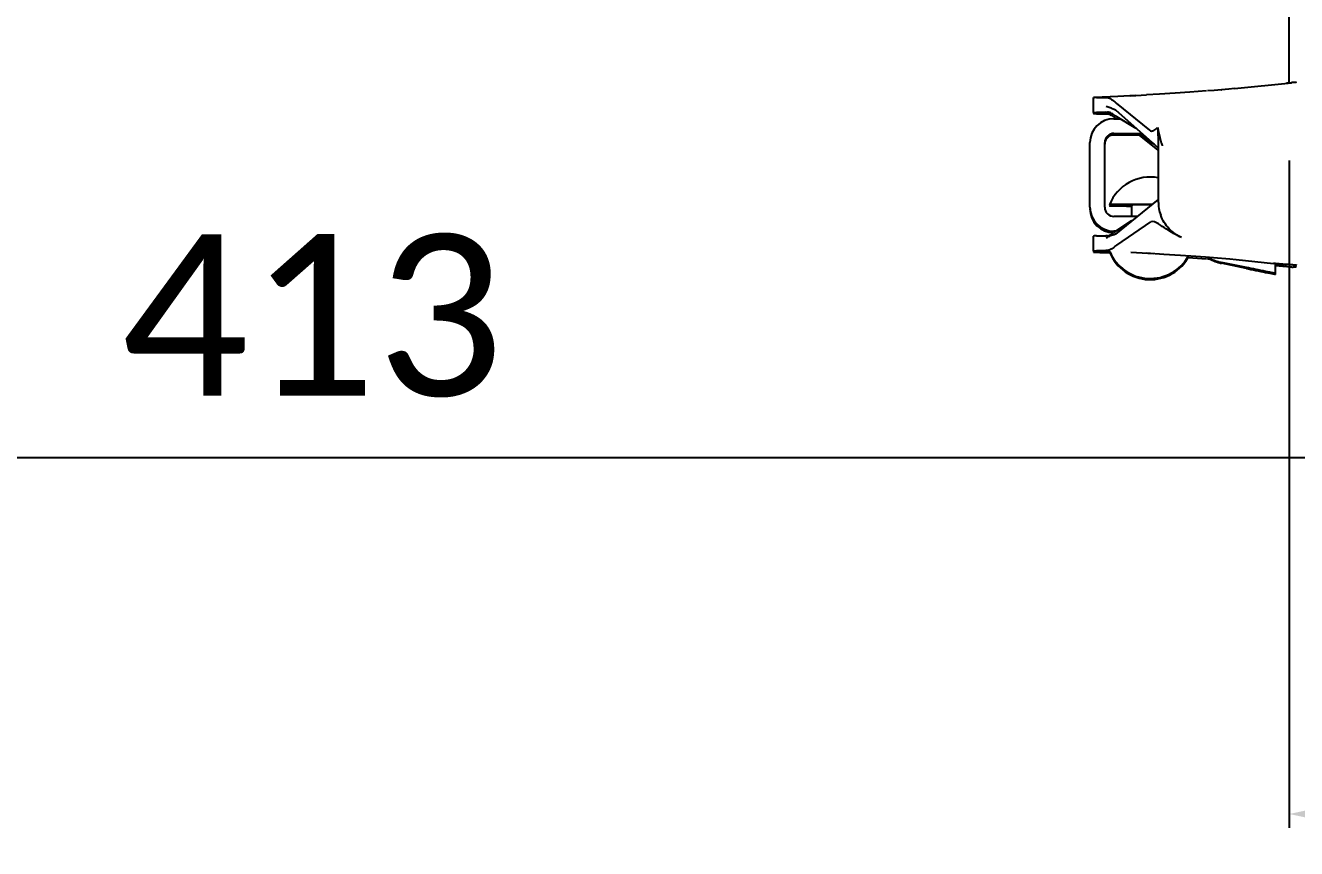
# Model space of a CAD drawing. Header units: millimetres. Extents: x 233 to 4124, y -943 to 2529.
# Drawn here: x 3231.2 to 3369, y 231.1 to 320.3 of the extents above; entities that cross this region are included whole.
import ezdxf

# ---------------------------------------------------------------- set-up
doc = ezdxf.new("R2010")
doc.units = ezdxf.units.MM
doc.header["$LTSCALE"] = 115.5
doc.header["$PDMODE"] = 3
doc.header["$PDSIZE"] = 8
doc.layers.get('0').update_dxf_attribs({"linetype": 'CONTINUOUS'})
doc.layers.get('Defpoints').update_dxf_attribs({"linetype": 'CONTINUOUS'})
doc.styles.get("Standard").update_dxf_attribs({"font": 'calibri.ttf'})
doc.dimstyles.new('DIMSTYLE_1', dxfattribs={"dimtxt": 17.5, "dimasz": 17.5, "dimexe": 1.5, "dimexo": 1, "dimgap": 0.875, "dimtad": 1, "dimdec": 0, "dimdsep": 46, "dimtxsty": 'Standard', "dimblk": '_FILLED', "dimblk1": '_FILLED', "dimblk2": '_FILLED', "dimcen": 0.09, "dimazin": 2, "dimtp": 0.01, "dimtm": 0.01, "dimtfac": 1, "dimtdec": 0, "dimtofl": 0, "dimtmove": 0, "dimatfit": 3, "dimldrblk": '_FILLED', "dimfxl": 1, "dimtolj": 1, "dimarcsym": 0})
doc.dimstyles.new('DIMSTYLE_3', dxfattribs={"dimtxt": 17.5, "dimasz": 17.5, "dimexe": 1.5, "dimexo": 1, "dimgap": 0.875, "dimtad": 1, "dimdsep": 46, "dimtxsty": 'Standard', "dimblk": '_FILLED', "dimblk1": '_FILLED', "dimblk2": '_FILLED', "dimcen": 0.09, "dimazin": 2, "dimtp": 0.01, "dimtm": 0.01, "dimtfac": 1, "dimtofl": 0, "dimtmove": 0, "dimatfit": 3, "dimldrblk": '_FILLED', "dimfxl": 1, "dimtolj": 1, "dimarcsym": 0})

# ---------------------------------------------------------------- blocks, each defined once
blk = doc.blocks.new('_FILLED')
at = {"color": 0, "linetype": 'ByBlock'}
blk.add_solid([(0, 0), (-1, 0.2143), (-1, -0.2143)], dxfattribs=at)
blk = doc.blocks.new('*D182')
at = {"color": 0, "linetype": 'Continuous', "lineweight": -2}
for p, q in [((3368.21, 305.69), (3368.21, 233.33)), ((3570.21, 305.69), (3570.21, 233.33)), ((3385.71, 234.83), (3552.71, 234.83))]:
    blk.add_line(p, q, dxfattribs=at)
at = {"layer": 'Defpoints', "color": 0}
for p in [(3368.21, 306.69), (3570.21, 306.69), (3570.21, 234.83)]:
    blk.add_point(p, dxfattribs=at)
at = {"color": 0, "linetype": 'ByBlock', "lineweight": -2, "xscale": 17.5, "yscale": 17.5, "zscale": 17.5, "rotation": 180}
blk.add_blockref('_FILLED', (3368.21, 234.83), dxfattribs=at)
at = {"color": 0, "linetype": 'ByBlock', "lineweight": -2, "xscale": 17.5, "yscale": 17.5, "zscale": 17.5}
blk.add_blockref('_FILLED', (3570.21, 234.83), dxfattribs=at)
at = {"color": 0, "insert": (3480.87, 259.04), "char_height": 17.5, "attachment_point": 2, "line_spacing_factor": 0.9}
blk.add_mtext('\\A1;%%c200', dxfattribs=at)
blk = doc.blocks.new('*D183')
at = {"color": 0, "linetype": 'Continuous', "lineweight": -2}
for p, q in [((3056.71, 426.17), (3056.71, 271.97)), ((3469.21, 296.08), (3469.21, 271.97)), ((3074.21, 273.47), (3451.71, 273.47))]:
    blk.add_line(p, q, dxfattribs=at)
at = {"layer": 'Defpoints', "color": 0}
for p in [(3056.71, 427.17), (3469.21, 297.08), (3469.21, 273.47)]:
    blk.add_point(p, dxfattribs=at)
at = {"color": 0, "linetype": 'ByBlock', "lineweight": -2, "xscale": 17.5, "yscale": 17.5, "zscale": 17.5, "rotation": 180}
blk.add_blockref('_FILLED', (3056.71, 273.47), dxfattribs=at)
at = {"color": 0, "linetype": 'ByBlock', "lineweight": -2, "xscale": 17.5, "yscale": 17.5, "zscale": 17.5}
blk.add_blockref('_FILLED', (3469.21, 273.47), dxfattribs=at)
at = {"color": 0, "insert": (3262.33, 297.68), "char_height": 17.5, "attachment_point": 2, "line_spacing_factor": 0.9}
blk.add_mtext('\\A1;413', dxfattribs=at)

msp = doc.modelspace()

# ---------------------------------------------------------------- linework, layer by layer
at = {"linetype": 'Continuous'}
for p, q in [((3368.20762, 314.09925), (3368.20762, 324.68534)), ((3351.56973, 312.7247), (3352.72637, 312.80031)), ((3362.24951, 313.49261), (3368.44707, 314.12703)), ((3368.18073, 314.1017), (3367.91955, 314.07303)), ((3368.18111, 314.09925), (3368.44707, 314.12703)), ((3346.99282, 312.5123), (3347.08004, 312.51743)), ((3346.99282, 310.91228), (3346.99282, 312.51226)), ((3347.30452, 312.51097), (3348.33331, 312.5265)), ((3349.42606, 311.92316), (3353.06681, 308.96399)), ((3350.96133, 312.68552), (3351.56963, 312.72469)), ((3346.98172, 310.91231), (3346.98172, 310.78075)), ((3347.26001, 310.80687), (3347.27357, 310.80744)), ((3347.29343, 310.7602), (3348.32774, 310.74459)), ((3348.28424, 310.92578), (3347.30452, 310.91099)), ((3348.5021, 310.82485), (3348.52716, 310.82487)), ((3349.19928, 310.22412), (3349.86936, 310.22412)), ((3349.33768, 310.29633), (3349.44531, 310.22412)), ((3349.3553, 311.17245), (3354.0088, 307.06213)), ((3349.47431, 310.45863), (3351.57575, 309.21119)), ((3346.59928, 300.62425), (3346.59928, 307.62416)), ((3348.19928, 300.62425), (3348.19928, 307.62416)), ((3349.19928, 308.62414), (3352.24037, 308.62414)), ((3352.44098, 308.44695), (3349.19928, 308.44695)), ((3354.0088, 306.80899), (3351.97938, 308.44695)), ((3352.09434, 308.44695), (3353.53589, 307.47985)), ((3354.0088, 307.27039), (3354.0088, 301.25395)), ((3348.72095, 300.89661), (3348.72074, 300.89644)), ((3354.0088, 301.46221), (3349.3553, 297.70634)), ((3351.12073, 299.62426), (3351.12073, 300.8964)), ((3351.73159, 299.62426), (3349.19928, 299.62426)), ((3349.33768, 297.97487), (3351.1516, 299.19178)), ((3349.49909, 296.49444), (3353.20733, 299.03303)), ((3349.41133, 298.02428), (3349.19928, 298.02428)), ((3346.98172, 295.89047), (3346.98172, 297.49045)), ((3347.29343, 297.511), (3348.32774, 297.5266)), ((3346.99282, 295.89047), (3346.99282, 295.75894)), ((3346.99282, 295.7589), (3347.08004, 295.75377)), ((3348.31179, 295.92638), (3347.29343, 295.91102)), ((3347.67605, 295.73139), (3348.7594, 295.69011)), ((3347.68067, 295.85262), (3348.16948, 295.84308)), ((3348.16948, 295.84308), (3348.75426, 295.82355)), ((3348.7168, 295.75694), (3348.75628, 295.7574)), ((3348.75628, 295.7574), (3348.78133, 295.75769)), ((3351.02543, 295.74772), (3353.47388, 295.61207)), ((3352.69145, 295.66328), (3354.61957, 295.53668)), ((3354.61957, 295.53668), (3356.41211, 295.41774)), ((3356.41211, 295.41774), (3358.07736, 295.30615)), ((3357.22971, 295.1715), (3359.24467, 295.03515)), ((3358.07736, 295.30615), (3359.13625, 295.2346)), ((3359.3278, 295.02941), (3359.59607, 295.00989)), ((3362.43387, 294.94997), (3366.48955, 294.52987)), ((3363.55915, 294.08467), (3360.85649, 294.63165)), ((3363.55915, 293.97919), (3360.85649, 294.54559)), ((3366.71649, 293.33711), (3366.71649, 294.50821)), ((3366.71649, 294.32132), (3367.91955, 294.19817)), ((3368.18111, 294.17195), (3368.44707, 294.14417))]:
    msp.add_line(p, q, dxfattribs=at)
for points in [[(3359.24467, 313.23605), (3357.42849, 313.11304), (3355.85051, 313.00717), (3354.13962, 312.89345), (3352.72593, 312.80032)], [(3362.24951, 313.49261), (3361.66694, 313.4348), (3360.04659, 313.29408), (3359.3278, 313.24179)], [(3351.56973, 312.7247), (3349.60812, 312.61343), (3347.08005, 312.5171)], [(3359.13625, 295.2346), (3360.00075, 295.17158), (3361.77442, 295.01612), (3362.43387, 294.94997)]]:
    msp.add_lwpolyline(points, dxfattribs=at)
for centre, radius, start, end in [((3360.70213, 314.66229), 1.32895, 277.4328521, 277.8042024), ((3369.107, 299.99656), 14.14587, 92.0029455, 92.6739483), ((3348.14756, 324.71712), 12.19204, 270.872951, 271.2260829), ((3351.60616, 314.60939), 3.45959, 228.1127456, 230.9375143), ((3349.19927, 307.62413), 2.59999, 89.999869, 179.9993967), ((3347.55116, 303.81682), 6.99611, 92.3851422, 93.2057298), ((3348.37406, 269.90732), 40.91709, 90.1656708, 90.9709889), ((3348.56395, 236.71615), 74.10873, 90.0478163, 90.238281), ((3348.04576, 326.4165), 15.49256, 270.8819857, 271.6974907), ((3348.44553, 318.58597), 7.84226, 269.139408, 269.5104762), ((3348.46503, 321.19044), 10.4468, 269.5255611, 270.149453), ((3348.57915, 209.19203), 101.63285, 89.8469008, 90.0293085), ((3351.17316, 318.84333), 7.83023, 253.7716951, 255.4891212), ((3346.72417, 307.18464), 4.05251, 52.8364437, 53.6940258), ((3351.24341, 313.14865), 3.43027, 232.858523, 233.9779683), ((3351.34074, 313.28336), 3.59647, 233.9860823, 236.1549052), ((3351.40815, 313.72217), 3.79346, 235.1039771, 239.3507956), ((3349.19928, 307.62414), 1.00001, 90.0003231, 179.9989426), ((3349.20228, 307.44655), 1.003, 169.8996258, 179.9764894), ((3349.19928, 307.44697), 0.99997, 89.9999026, 169.8933555), ((3363.11983, 310.52643), 9.26403, 198.4368805, 200.5131759), ((3353.12073, 299.16975), 4.72667, 79.1750063, 158.5734658), ((3349.19927, 300.62427), 2.59999, 180.0006033, 270.000131), ((3349.19927, 300.44708), 2.59999, 180.0005854, 269.1981463), ((3349.19928, 300.62426), 1.00001, 180.0010574, 269.9996769), ((3353.12073, 299.04751), 4.72667, 156.906261, 158.5734658), ((3351.14071, 290.63476), 7.25329, 105.30983, 107.5965747), ((3351.30876, 295.03392), 3.54038, 123.8306663, 127.1184783), ((3348.46304, 288.05376), 9.47381, 89.8231386, 90.8182704), ((3350.80299, 291.70079), 6.13505, 107.5998742, 109.9117847), ((3347.32605, 305.31857), 9.56754, 268.5275199, 269.2284615), ((3347.43507, 398.55187), 102.80291, 270.2027681, 270.7143723), ((3348.43188, 287.60035), 8.3269, 89.9223315, 90.8263308), ((3353.12073, 297.6231), 4.72667, 202.4495169, 331.3442094), ((3353.12073, 297.50086), 4.72667, 202.6073096, 332.9035478), ((3361.79517, 299.07157), 4.6204, 236.3169256, 236.7239231), ((3361.81532, 299.10626), 4.66045, 236.7508449, 253.4906018), ((3361.74893, 299.06689), 4.52393, 238.3674792, 253.8547503), ((3369.107, 308.27464), 14.14587, 267.3260517, 267.9970545), ((3368.47787, 290.2358), 3.90394, 86.1071016, 88.0222905), ((3368.50906, 290.69124), 3.44743, 83.9810693, 86.11051), ((3368.55208, 291.09824), 3.03816, 81.6126682, 83.9829893)]:
    msp.add_arc(centre, radius, start, end, dxfattribs=at)
for centre, major_axis, ratio, start_param, end_param in [((3361.78451, 299.14034), (3.2614, 3.25563), 0.99641421, -2.638567736, -2.556651548), ((3361.78451, 299.04761), (3.2614, -3.25563), 0.99641421, -1.073135205, -0.991219017), ((3364.71649, 293.83803), (2, -0.41196), 0.004856706, 0.001000396, 2.188890871), ((3364.71649, 293.74907), (2, -0.41196), 0.004856706, -2.186890079, 0.001000396)]:
    msp.add_ellipse(centre, major_axis=major_axis, ratio=ratio, start_param=start_param, end_param=end_param, dxfattribs=at)
for points in [[(3368.99524, 314.16729), (3368.86858, 314.14856), (3368.74055, 314.13825), (3368.61259, 314.13379)], [(3348.49228, 310.74367), (3348.5551, 310.74381), (3348.61805, 310.72862), (3348.67727, 310.70768)], [(3348.67727, 310.70768), (3348.75626, 310.67974), (3348.83138, 310.64075), (3348.9034, 310.59795)], [(3348.9034, 310.59795), (3348.97937, 310.55281), (3349.05244, 310.50274), (3349.12366, 310.45043)], [(3349.21119, 311.26288), (3349.26608, 311.24863), (3349.31279, 311.20999), (3349.3553, 311.17245)], [(3354.0088, 301.25395), (3354.00725, 300.74776), (3354.09686, 300.23459), (3354.26501, 299.75714)], [(3349.3553, 297.70634), (3349.32468, 297.68163), (3349.29243, 297.65775), (3349.25646, 297.6418)], [(3348.3516, 297.31535), (3348.40475, 297.34277), (3348.4592, 297.36771), (3348.51425, 297.39109)], [(3348.51425, 297.39109), (3348.57991, 297.419), (3348.64651, 297.4447), (3348.71356, 297.46907)], [(3349.30518, 296.35188), (3349.36822, 296.40149), (3349.43278, 296.44926), (3349.49907, 296.49443)], [(3367.8702, 294.21473), (3367.97347, 294.19809), (3368.07701, 294.18294), (3368.18084, 294.17028)], [(3368.60596, 294.38344), (3368.74515, 294.3818), (3368.88461, 294.37348), (3369.02258, 294.35509)]]:
    msp.add_open_spline(points, degree=3, dxfattribs=at)
for points, knots in [([(3347.02772, 312.50989), (3347.01899, 312.51008), (3347.01155, 312.51344), (3346.99282, 312.50935), (3346.99282, 312.5123)], [0, 0, 0, 0, 0.747634051, 1, 1, 1, 1]), ([(3347.30452, 312.51097), (3347.27297, 312.5105), (3347.18071, 312.50962), (3347.08842, 312.50854), (3347.02772, 312.50989)], [0, 0, 0, 0, 0.341943775, 1, 1, 1, 1]), ([(3348.98488, 311.32509), (3348.92084, 311.34378), (3348.70638, 311.40955), (3348.49404, 311.48504), (3348.35154, 311.55262)], [0, 0, 0, 0, 0.297271064, 1, 1, 1, 1]), ([(3348.40844, 312.52787), (3348.54882, 312.53086), (3348.87814, 312.37581), (3349.14626, 312.16961), (3349.29636, 312.0337)], [0, 0, 0, 0, 0.409484732, 1, 1, 1, 1]), ([(3346.98172, 310.78078), (3346.98172, 310.78492), (3347.00398, 310.78704), (3347.05292, 310.79779), (3347.11539, 310.79946), (3347.15993, 310.80198)], [0, 0, 0, 0, 0.068893255, 0.257423444, 1, 1, 1, 1]), ([(3347.01663, 310.77187), (3347.00785, 310.77288), (3346.99895, 310.77501), (3346.98172, 310.77749), (3346.98172, 310.78078)], [0, 0, 0, 0, 0.728596552, 1, 1, 1, 1]), ([(3346.99282, 310.91231), (3346.99282, 310.90573), (3347.03471, 310.91708), (3347.07828, 310.90455), (3347.18441, 310.91187), (3347.25929, 310.91031), (3347.30452, 310.91099)], [0, 0, 0, 0, 0.063306468, 0.251877579, 0.564815428, 1, 1, 1, 1]), ([(3347.12094, 310.76498), (3347.11009, 310.76545), (3347.07529, 310.76711), (3347.04046, 310.76912), (3347.01663, 310.77187)], [0, 0, 0, 0, 0.311546877, 1, 1, 1, 1]), ([(3347.29343, 310.7602), (3347.27696, 310.76045), (3347.21945, 310.7615), (3347.16195, 310.76322), (3347.12094, 310.76498)], [0, 0, 0, 0, 0.286338281, 1, 1, 1, 1]), ([(3347.27357, 310.80744), (3347.30223, 310.80861), (3347.43789, 310.81358), (3347.57362, 310.81666), (3347.68067, 310.81853)], [0, 0, 0, 0, 0.211250066, 1, 1, 1, 1]), ([(3349.23794, 310.61076), (3349.11071, 310.69967), (3348.88486, 310.84385), (3348.61886, 310.93398), (3348.50469, 310.93074)], [0, 0, 0, 0, 0.576084125, 1, 1, 1, 1]), ([(3353.06682, 308.96398), (3353.12503, 308.91685), (3353.28559, 308.8568), (3353.51644, 308.95654), (3353.72502, 309.09641), (3353.86243, 309.20443), (3353.9318, 309.25934)], [0, 0, 0, 0, 0.228173868, 0.469537389, 0.730449264, 1, 1, 1, 1]), ([(3353.9318, 309.25934), (3353.95525, 308.76472), (3353.99526, 308.10225), (3354.00816, 307.43874), (3354.0088, 307.27039)], [0, 0, 0, 0, 0.746283342, 1, 1, 1, 1]), ([(3353.9318, 309.25934), (3353.96032, 309.1049), (3354.06331, 308.54418), (3354.20044, 307.98855), (3354.3313, 307.59659)], [0, 0, 0, 0, 0.275394008, 1, 1, 1, 1]), ([(3350.87073, 308.5963), (3350.87073, 308.59835), (3350.88367, 308.59533), (3350.89722, 308.5995), (3350.93002, 308.5983), (3350.97089, 308.59994), (3351.02495, 308.60038), (3351.11857, 308.60163), (3351.26232, 308.60276), (3351.4639, 308.60407), (3351.7013, 308.60518), (3351.96931, 308.60613), (3352.15763, 308.60661), (3352.25596, 308.60681)], [0, 0, 0, 0, 0.004436931, 0.017589519, 0.039407151, 0.069800567, 0.108584665, 0.155546237, 0.27299987, 0.419597544, 0.592188778, 0.787064516, 1, 1, 1, 1]), ([(3352.27953, 308.58573), (3352.17973, 308.58594), (3351.9885, 308.58641), (3351.7162, 308.58735), (3351.4748, 308.58847), (3351.26958, 308.58975), (3351.12338, 308.59101), (3351.02775, 308.59206), (3350.97323, 308.59294), (3350.93009, 308.59347), (3350.90261, 308.5947), (3350.88522, 308.5946), (3350.8786, 308.59627), (3350.87073, 308.59421), (3350.87073, 308.5963)], [0, 0, 0, 0, 0.212501964, 0.4072045, 0.579806058, 0.726525185, 0.844145356, 0.891190001, 0.930049264, 0.960506271, 0.982371539, 0.990052174, 0.995553714, 1, 1, 1, 1]), ([(3350.87073, 308.47479), (3350.87073, 308.47538), (3350.87428, 308.47499), (3350.87816, 308.47603), (3350.8873, 308.47607), (3350.90485, 308.47693), (3350.93591, 308.47749), (3350.98248, 308.4784), (3351.04211, 308.47917), (3351.11418, 308.47997), (3351.19834, 308.48073), (3351.33316, 308.48176), (3351.52747, 308.4829), (3351.78817, 308.48403), (3352.08089, 308.48494), (3352.28602, 308.48538), (3352.39278, 308.48557)], [0, 0, 0, 0, 0.001152263, 0.00450403, 0.010065085, 0.017828589, 0.039927372, 0.070692112, 0.109913197, 0.157362284, 0.212770093, 0.275779404, 0.423081737, 0.595728729, 0.78959011, 1, 1, 1, 1]), ([(3352.41732, 308.46397), (3352.30908, 308.46415), (3352.10099, 308.46459), (3351.80388, 308.4655), (3351.539, 308.46663), (3351.34144, 308.46777), (3351.20429, 308.4688), (3351.11863, 308.46957), (3351.04526, 308.47037), (3350.98454, 308.47115), (3350.93711, 308.47207), (3350.90548, 308.47263), (3350.88761, 308.47351), (3350.8783, 308.47354), (3350.87435, 308.4746), (3350.87073, 308.4742), (3350.87073, 308.47479)], [0, 0, 0, 0, 0.209941243, 0.403613285, 0.576270755, 0.723704053, 0.786801124, 0.842301704, 0.889841476, 0.929144481, 0.959978419, 0.982129292, 0.98991136, 0.995485788, 0.998845552, 1, 1, 1, 1]), ([(3348.72074, 300.89644), (3348.72045, 300.89569), (3348.72621, 300.89573), (3348.73129, 300.89451), (3348.74539, 300.89413), (3348.76262, 300.89325), (3348.78588, 300.89257), (3348.82666, 300.89147), (3348.89049, 300.89022), (3348.98189, 300.88878), (3349.0929, 300.88739), (3349.22294, 300.88602), (3349.37143, 300.8847), (3349.53763, 300.88344), (3349.79235, 300.88176), (3350.14849, 300.87988), (3350.61628, 300.878), (3350.94599, 300.87701), (3351.11878, 300.87656)], [0, 0, 0, 0, 0.001010096, 0.004151987, 0.009450316, 0.016904673, 0.026508791, 0.038249437, 0.068083278, 0.106272166, 0.152630213, 0.206944071, 0.268952001, 0.338366073, 0.414853237, 0.58757778, 0.783862684, 1, 1, 1, 1]), ([(3348.72074, 300.7742), (3348.72045, 300.77345), (3348.7262, 300.77348), (3348.73128, 300.77226), (3348.74538, 300.77189), (3348.76259, 300.77101), (3348.78582, 300.77033), (3348.82655, 300.76923), (3348.89031, 300.76797), (3348.98161, 300.76654), (3349.09249, 300.76515), (3349.22239, 300.76378), (3349.3707, 300.76247), (3349.53673, 300.7612), (3349.79116, 300.75952), (3350.14693, 300.75764), (3350.61424, 300.75576), (3350.94362, 300.75477), (3351.11624, 300.75432)], [0, 0, 0, 0, 0.001010106, 0.004152856, 0.009454455, 0.016910199, 0.026511978, 0.038250973, 0.068085748, 0.106268882, 0.152626225, 0.206933467, 0.268939874, 0.338347401, 0.414833338, 0.587554195, 0.783844081, 1, 1, 1, 1]), ([(3348.82047, 300.77887), (3348.80608, 300.77853), (3348.78599, 300.77803), (3348.76127, 300.77718), (3348.74719, 300.77664), (3348.73638, 300.77598), (3348.72812, 300.77566), (3348.72389, 300.77473), (3348.72097, 300.77477), (3348.72074, 300.7742)], [0, 0, 0, 0, 0.432141419, 0.602944996, 0.743379941, 0.853309846, 0.932626938, 0.981369903, 1, 1, 1, 1]), ([(3353.33563, 300.91865), (3353.04137, 300.91872), (3352.46186, 300.91857), (3351.61757, 300.91749), (3350.94623, 300.91587), (3350.44788, 300.91414), (3350.1122, 300.9127), (3349.80695, 300.91111), (3349.53523, 300.90937), (3349.29977, 300.90752), (3349.10296, 300.90556), (3348.96404, 300.9038), (3348.87372, 300.90223), (3348.82194, 300.90125), (3348.78116, 300.89997), (3348.75105, 300.89943), (3348.73261, 300.8975), (3348.72326, 300.89781), (3348.72095, 300.89661)], [0, 0, 0, 0, 0.191282945, 0.376725219, 0.548842375, 0.627704779, 0.700689602, 0.767057763, 0.826137971, 0.877333637, 0.920127012, 0.954084396, 0.96763927, 0.978863257, 0.987730265, 0.994215947, 0.998306578, 1, 1, 1, 1]), ([(3351.1161, 300.79398), (3350.62166, 300.7927), (3349.95943, 300.79055), (3349.19423, 300.78442), (3348.92345, 300.78127), (3348.82047, 300.77887)], [0, 0, 0, 0, 0.646139876, 0.865388951, 1, 1, 1, 1]), ([(3351.12083, 300.8965), (3351.12194, 300.89707), (3351.12645, 300.8969), (3351.13533, 300.89783), (3351.14987, 300.89806), (3351.16956, 300.89867), (3351.19456, 300.89913), (3351.23818, 300.89986), (3351.30522, 300.90068), (3351.40015, 300.90159), (3351.5136, 300.90245), (3351.64435, 300.90325), (3351.84907, 300.90427), (3352.13625, 300.90529), (3352.50946, 300.90611), (3352.90892, 300.90654), (3353.18217, 300.90654), (3353.32034, 300.90647)], [0, 0, 0, 0, 0.00170391, 0.00584162, 0.012408533, 0.021392216, 0.032766364, 0.046498888, 0.080895638, 0.124207519, 0.175972731, 0.235633635, 0.302546295, 0.455180503, 0.627316614, 0.81156067, 1, 1, 1, 1]), ([(3356.51549, 297.33035), (3356.22747, 297.47606), (3355.66182, 297.7775), (3354.81118, 298.29311), (3354.11584, 298.75912), (3353.43969, 299.19009), (3353.20738, 299.03306)], [0, 0, 0, 0, 0.258407579, 0.517395487, 0.775519589, 1, 1, 1, 1]), ([(3356.51551, 297.33038), (3356.03194, 297.57511), (3355.09594, 298.23221), (3354.45816, 299.20873), (3354.26501, 299.75714)], [0, 0, 0, 0, 0.482437169, 1, 1, 1, 1]), ([(3348.49228, 297.52753), (3348.59881, 297.5273), (3348.84687, 297.62326), (3349.05431, 297.76766), (3349.17227, 297.85705)], [0, 0, 0, 0, 0.418525009, 1, 1, 1, 1]), ([(3349.25646, 297.6418), (3349.2514, 297.63955), (3349.24124, 297.63544), (3349.23079, 297.63208), (3349.22557, 297.63065)], [0, 0, 0, 0, 0.505382288, 1, 1, 1, 1]), ([(3347.29343, 297.511), (3347.24819, 297.51032), (3347.17287, 297.50746), (3347.06791, 297.50634), (3347.022, 297.49645), (3346.98173, 297.49735), (3346.98172, 297.49042)], [0, 0, 0, 0, 0.433242142, 0.745054051, 0.933620806, 1, 1, 1, 1]), ([(3349.30532, 296.35245), (3349.15882, 296.23535), (3348.8931, 296.05454), (3348.5794, 295.92715), (3348.44317, 295.92724)], [0, 0, 0, 0, 0.579256022, 1, 1, 1, 1]), ([(3346.98172, 295.89044), (3346.98173, 295.89737), (3347.022, 295.89647), (3347.06791, 295.90636), (3347.17287, 295.90748), (3347.24819, 295.91034), (3347.29343, 295.91102)], [0, 0, 0, 0, 0.06637943, 0.254946149, 0.56675783, 1, 1, 1, 1]), ([(3347.68067, 295.85268), (3347.57989, 295.85445), (3347.40393, 295.85777), (3347.19199, 295.86817), (3347.0528, 295.87356), (3347.00386, 295.88418), (3346.98172, 295.88632), (3346.98172, 295.89044)], [0, 0, 0, 0, 0.431209365, 0.744190643, 0.934140781, 0.982368678, 1, 1, 1, 1]), ([(3347.19722, 295.7519), (3347.23534, 295.75134), (3347.43589, 295.74917), (3347.63646, 295.74911), (3347.79889, 295.7496)], [0, 0, 0, 0, 0.190102, 1, 1, 1, 1]), ([(3368.60597, 294.38344), (3368.44542, 294.38534), (3367.7383, 294.4082), (3367.0334, 294.47354), (3366.48955, 294.52987)], [0, 0, 0, 0, 0.227005338, 1, 1, 1, 1]), ([(3366.72163, 294.42443), (3366.82177, 294.40684), (3367.20457, 294.33664), (3367.58635, 294.26047), (3367.8702, 294.21473)], [0, 0, 0, 0, 0.261244584, 1, 1, 1, 1])]:
    msp.add_open_spline(points, degree=3, knots=knots, dxfattribs=at)

# ---------------------------------------------------------------- dimensions: what is measured, and where the dimension line sits
dim = msp.add_linear_dim(base=(3469.2076222032, 273.4720402999), p1=(3056.7076222032, 427.1732411796), p2=(3469.2076222032, 297.0843308652), dimstyle='DIMSTYLE_1', dxfattribs=at)
dim.commit()
dim.dimension.update_dxf_attribs({"geometry": '*D183', "text_midpoint": (3262.3289727039, 273.4720402999), "dimtype": 160})
dim = msp.add_linear_dim(base=(3570.20762, 234.82884), p1=(3368.20762, 306.68552), p2=(3570.20762, 306.68552), text='%%c200', dimstyle='DIMSTYLE_3', override={"dimtxsty": 'Standard'}, dxfattribs=at)
dim.commit()
dim.dimension.update_dxf_attribs({"geometry": '*D182', "text_midpoint": (3480.87429, 234.82884), "dimtype": 160})

doc.saveas('drawing.dxf')
